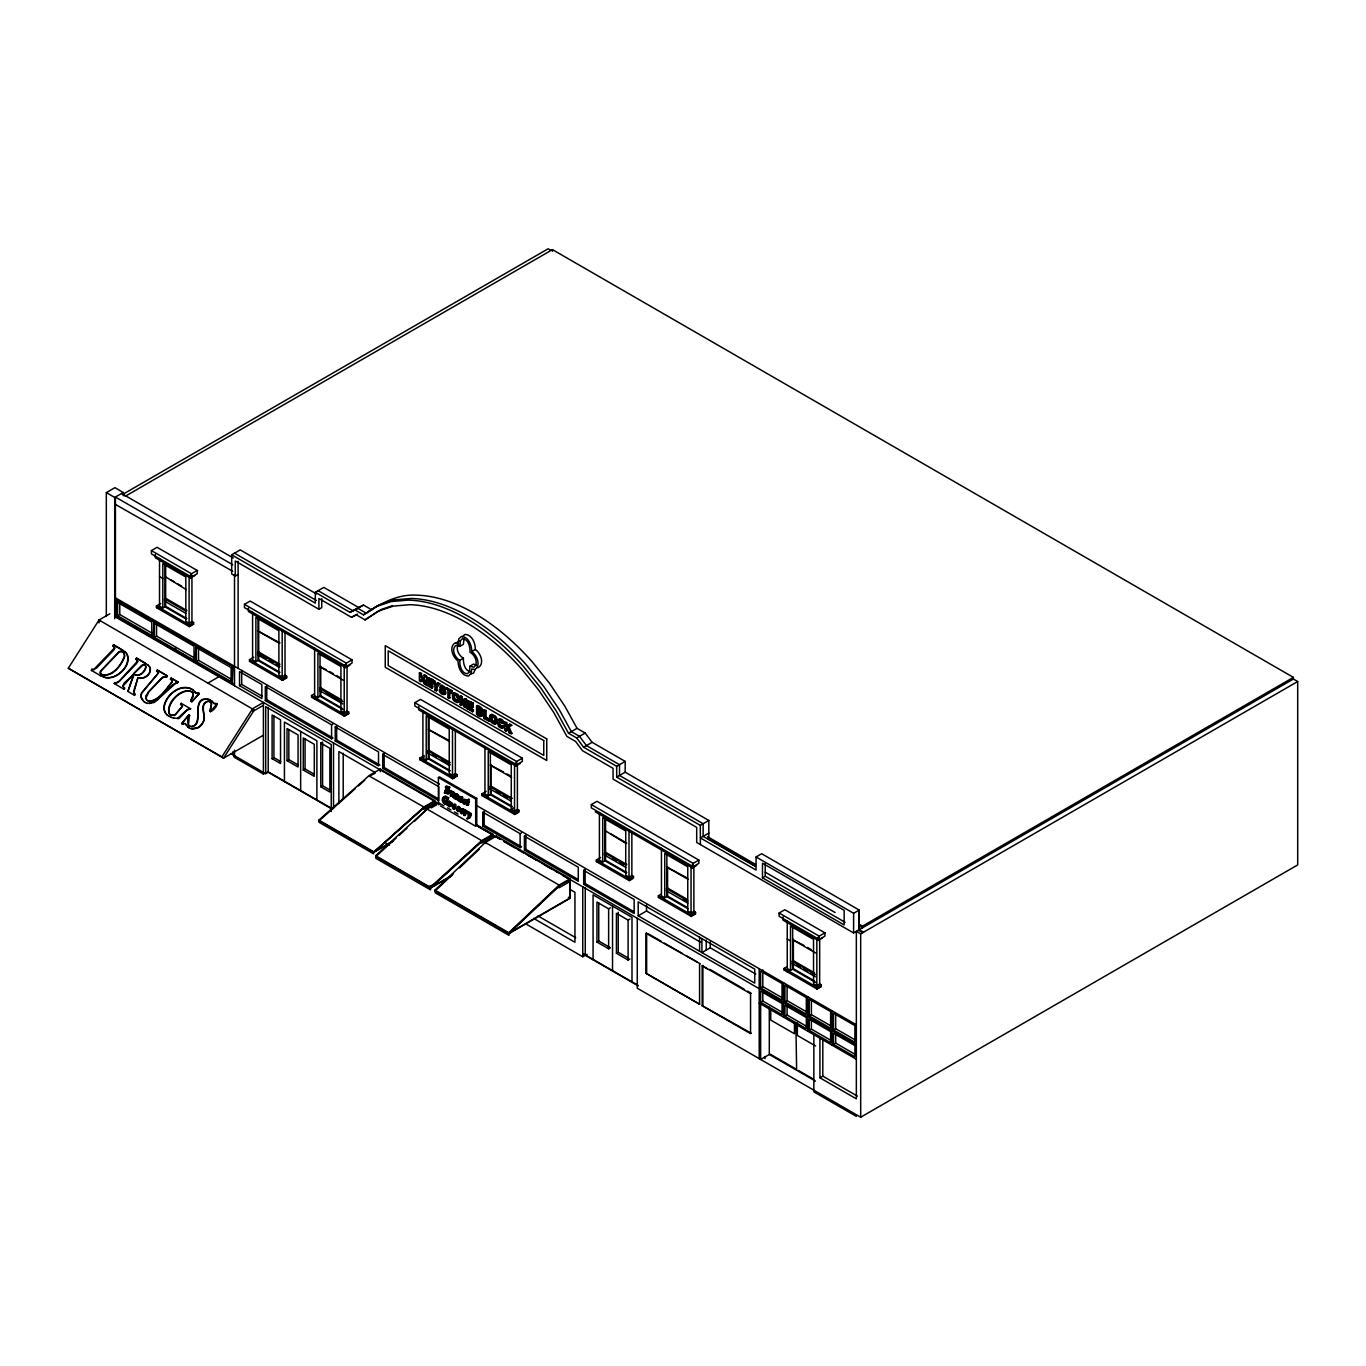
<?xml version="1.0" encoding="UTF-8"?>
<svg xmlns="http://www.w3.org/2000/svg" width="1366" height="1366" viewBox="0 0 1366 1366"><rect width="100%" height="100%" fill="white"/><g stroke="black" fill="none" stroke-linecap="round" stroke-linejoin="round"><path stroke-width="1.5" d="M238.111 574.42L235.276 576.059L235.276 560.999L318.91 609.287L318.91 598.513L351.421 617.278L356.406 614.888L365.046 619.891L378.126 611.217L393.169 606.128L409.885 604.694A184.069 106.275 60 0 1 522.085 669.494L538.802 690.206L553.862 712.676L566.924 736.428L575.581 741.431L582.479 750.685L613.061 768.341L613.061 779.115L696.694 827.403L696.694 842.463L853.596 932.944L853.63 913.291L859.214 910.063L859.214 929.734L863.517 932.21M859.197 929.717L859.214 910.063L761.665 853.733L756.064 856.96L756.064 870.074L700.399 837.939L708.817 833.072M133.851 692.682L137.949 677.621L133.578 691.281L135.217 694.252L134.534 695.328L127.875 691.418L133.27 675.589L132.365 675.06C131.256 678.953 118.893 683.615 124.613 688.14L123.93 689.198L114.232 683.546L118.364 682.368L136.361 663.722L137.795 661.537L135.866 659.18L136.566 658.088L148.04 665.037M127.875 691.418L133.561 675.811L132.656 675.282L122.718 686.381M101.306 674.241L99.889 672.857L100.555 671.03L118.859 651.872L120.857 650.967L123.367 652.555A5.891 4.798 -52.5 0 1 124.562 656.875C121.284 665.344 112.883 677.263 102.45 674.684M100.521 673.66L100.845 671.252L119.132 652.094L122.069 651.565M459.813 646.391L460.462 640.654L462.408 638.793C468.572 639.032 470.297 647.296 470.024 652.282C474.873 654.69 478.988 663.5 473.831 667.24L470.024 666.147L469.375 671.884L467.428 673.745C461.264 673.506 459.539 665.242 459.813 660.256C454.963 657.849 450.848 649.038 456.005 645.298L459.813 646.391L463.398 644.325L464.047 638.588M145.855 698.18L148.945 691.794L161.82 678.321L165.32 676.58M457.098 794.022L455.851 796.19L457.883 794.67L459.113 796.036L457.61 800.254L456.585 799.059L457.132 795.678L455.271 798.905L454.229 798.307L454.639 793.731L457.098 794.022L455.868 796.207L456.859 795.439M457.303 798.649L458.071 795.61L456.654 795.319M460.171 800.835L458.976 801.21L459.164 799.469C464.542 806.042 457.217 791.324 462.169 800.083A2.151 1.229 60 0 1 462.254 801.091L462.067 801.518A1.81 1.042 60 0 1 460.974 801.518L460.018 800.8M464.218 810.533C464.081 806.299 458.208 809.97 460.547 812.787A1.776 1.024 60 0 0 461.708 813.846C464.747 812.907 458.925 812.224 464.969 809.97L466.711 810.67L464.884 815.553L463.842 814.956L464.969 809.97M466.54 800.51C469.443 800.988 461.008 796.327 463.552 802.576A1.776 1.024 60 0 0 464.713 803.652L466.096 802.935L464.133 803.464L463.603 801.688L468.845 799.315L468.094 801.33L469.426 801.722L467.992 801.722C464.44 806.555 471.202 804.284 467.292 805.137M461.828 799.264C462.579 794.414 460.035 800.288 462.015 797.693C457.217 792.16 462.903 807.118 459.164 799.469M462.545 798.854L462.733 797.266M462.032 811.062L462.254 812.548L463.552 812.377M464.32 801.279L464.542 802.764L465.84 802.593M444.445 792.861L445.487 790.146L446.528 792.707L448.099 792.861L446.067 786.901A2.681 1.554 60 0 1 446.511 786.065L449.704 787.311L448.629 789.736L447.758 787.516L446.392 787.379L448.492 792.912A2.783 1.605 60 0 1 448.185 793.953L444.445 792.861L445.487 790.146M466.984 801.142C464.133 806.674 469.409 806.486 468.709 801.313L469.426 801.722M193.204 694.509L190.711 700.912L191.821 701.8L199.334 693.467L191.821 701.8M458.891 807.528L459.574 808.928L457.883 806.674L456.329 809.457L457.866 811.643L460.052 810.584L458.327 811.148L457.422 809.97L459.369 806.777L458.122 809.201L459.335 810.994M459.608 807.101L460.291 808.518L458.6 806.264L457.047 809.048L458.293 811.08L460.052 810.584M448.629 789.736L449.704 787.311M460.222 797.163L462.493 797.129M449.346 802.388L446.477 800.442C446.904 802.969 444.394 806.077 443.66 800.937C443.574 793.202 448.833 802.508 448.031 798.222L447.416 798.205C444.872 794.414 440.62 798.427 442.755 801.791A3.5 2.015 60 0 0 443.933 803.481L447.143 804.864L448.885 801.5L450.609 802.201C451.565 805.479 452.488 801.296 449.499 806.674L448.458 806.077L449.96 801.654L448.458 806.077M447.587 800.425L448.748 797.795M458.293 699.102C456.876 702.807 452.931 696.831 454.707 694.713M145.735 666.813C144.881 671.97 138.666 677.69 133.526 673.865L141.552 665.362L144.489 664.576M466.933 803.874L467.701 800.732M498.146 720.599C499.051 716.399 504.208 720.411 504.242 723.195L501.971 723.246C497.685 715.084 498.146 731.271 502.876 725.278L503.832 727.48L501.322 727.48M447.143 804.864L448.509 802.064M468.094 801.33L469.153 799.486M443.267 797.761L443.489 801.381A3.5 2.015 60 0 0 444.65 803.071L447.86 804.454M454.229 798.307L455.732 794.79M450.49 793.697C451.89 784.835 450.746 801.125 453.444 792.024L454.451 792.621L454.212 796.685L452.88 796.822L452.727 794.892L450.302 796.156L450.541 790.521M463.842 814.956L465.174 812.172M454.451 792.621L453.153 797.368L452.009 795.319M453.444 792.024L450.882 795.678L452.334 791.273M455.271 798.905L457.866 795.268L457.678 799.588L459.266 799.042L457.678 799.588M470.245 816.561L470.655 813.965L469.836 813.709L469.528 816.97L468.845 812.736L467.548 812.241L468.658 817.824L466.762 818.729L469.58 818.234L471.424 814.973L470.809 813.094L470.399 816.305L467.889 818.763L467.479 817.397L468.811 818.285L469.375 817.397L468.265 811.831L469.58 812.326L469.528 816.97M475.248 669.425L473.558 673.131L470.382 674.036M463.655 801.364C466.369 799.469 464.44 799.076 464.372 800.954M461.366 811.148C461.81 807.255 463.996 811.37 461.366 811.148C464.235 811.506 463.211 806.845 462.101 810.738M465.55 812.804C470.092 809.85 465.652 815.024 465.994 811.08L466.711 810.67M449.499 806.674L450.814 804.335M464.884 815.553L467.07 811.985M453.017 694.338L453.256 693.552A4.627 2.664 60 0 1 454.349 692.647L457.781 694.287A4.32 2.493 60 0 1 459.574 697.463L459.283 701.509A4.269 2.476 60 0 1 457.781 702.073L454.963 700.434A4.269 2.459 60 0 1 453.871 698.982M490.428 715.938L490.667 715.152A4.627 2.664 60 0 1 491.76 714.247L495.192 715.886A4.32 2.493 60 0 1 496.985 719.062L498.146 725.534A4.218 2.442 60 0 0 499.785 727.515L502.346 728.42L504.259 726.575M454.212 808.313C456.688 800.493 450.404 809.099 454.451 808.416C457.029 802.235 453.239 805.308 453.461 808.774M147.716 700.69C158.558 703.319 166.003 688.976 172.287 681.958L171.877 680.575L171.996 681.736C166.02 689.164 159.344 699.955 149.27 701.304M137.761 660.905L119.388 680.951L116.059 682.778M142.832 700.536L141.466 697.804A7.189 5.857 -52.5 0 1 141.893 693.023L158.49 672.875L141.603 692.801A7.189 5.857 -52.5 0 0 141.176 697.582L143.908 701.646M114.795 647.655L93.776 669.494L96.713 667.923L113.685 650.165L114.829 648.321L112.917 645.913L113.6 644.837L125.16 651.838M170.306 714.913L174.558 715.528L182.481 706.222L175.429 714.452L171.757 715.545M189.003 725.653C185.23 718.994 191.257 706.922 188.337 724.68M481.891 713.718L481.413 709.193L476.58 705.983L476.58 714.042C479.21 717.953 485.032 716.655 481.293 712.386M214.052 703.644L216.084 703.353C219.824 703.951 211.047 713.769 209.647 710.935L211.628 704.31M210.688 711.771L211.303 703.2M449.363 789.326L447.365 786.577L449.209 792.485A2.783 1.605 60 0 1 448.902 793.544C442.601 793.014 449.892 793.885 445.35 787.328A2.681 1.554 60 0 1 445.794 786.475L449.448 787.158M263.416 735.181L223.546 758.181L68.3 668.23L99.018 620.027L109.843 613.778M91.949 669.22L91.556 670.501L91.949 669.22L94.066 669.716M113.6 644.837L112.917 645.913M136.566 658.088L135.866 659.18M134.022 693.279L134.534 695.328M158.49 672.875L156.595 671.15L157.295 670.057L167.403 675.948L166.703 677.041L162.947 676.836L148.655 691.589L145.65 696.165L146.572 699.716M157.295 670.057L156.595 671.15M167.113 675.726L166.703 677.041M172.167 680.797L170.46 679.141L171.143 678.065L178.041 682.095L172.714 684.588L157.244 699.938L149.389 703.592M171.143 678.065L170.46 679.141M177.751 681.873L177.358 683.188M182.481 706.222L180.602 704.429L181.268 703.353L190.642 708.817L186.903 710.286L178.895 718.636L173.465 717.953M177.375 718.431L187.586 709.364L190.642 708.817M99.018 622.879L99.018 620.027L254.281 709.979L223.546 758.181L221.873 756.901L252.608 708.698L263.416 702.448L263.416 774.061L266.302 772.388M462.357 636.829L464.901 634.439C472.055 634.387 475.419 643.352 475.351 649.465C480.525 652.948 484.776 663.415 478.459 667.479L476.956 667.479M438.213 682.846L435.72 685.578L434.064 681.429L432.373 680.456L434.9 680.934L436.574 685.083L438.213 682.846L439.852 683.803L436.403 687.457L436.403 690.837L437.257 686.978M466.096 802.935L463.979 804.062A1.776 1.024 60 0 1 462.835 803.003C460.086 796.651 469.631 801.279 463.603 801.688M463.808 812.719L462.425 813.436A1.776 1.024 60 0 1 461.264 812.377C458.856 806.264 466.933 811.592 461.315 811.472M459.078 798.769L457.9 799.691M459.198 801.33L460.257 801.944A1.81 1.042 60 0 0 461.332 801.944L461.52 801.5A2.151 1.229 60 0 0 461.435 800.493L460.444 798.103M456.261 642.788L460.052 640.927M458.669 643.693C455.202 648.44 458.635 655.612 463.398 658.19C463.125 663.159 464.85 671.44 471.014 671.679M188.884 714.862L181.746 723.587L188.884 714.862L190.028 715.699M436.403 687.457L439.852 683.803M443.574 797.146L445.196 796.139L448.492 797.659M459.266 799.042L458.122 799.81M452.709 794.875L451.036 795.746M468.76 804.301L467.514 805.223M210.398 711.549L217.023 703.9M500.058 720.445L499.836 724.202L501.834 726.285M468.845 799.315L466.54 800.886M133.526 673.865L143.857 664.337M434.969 890.12L485.34 842.481L496.353 836.129L570.168 878.748L559.155 885.1L508.784 932.722L508.972 935.351L435.156 892.732L434.969 890.12L508.784 932.722M453.478 873.642L435.156 890.956L508.972 933.576L570.168 898.247L570.168 879.704L563.014 875.572M459.591 867.871L479.432 849.106M559.018 885.749L508.647 933.388L569.827 898.06L569.827 881.565L559.018 887.815L559.018 885.749L570.168 879.704M508.972 933.576L559.343 885.936M375.65 855.714L430.324 887.285L430.512 889.864L375.838 858.309L375.65 855.714L427.029 809.065L438.247 802.576L439.476 803.293M396.072 838.109L375.838 856.482L430.512 888.054L450.712 876.391M399.196 835.275L406.983 828.206M414.769 821.137L427.029 809.065L481.703 840.636L492.921 834.148L476.358 824.586M430.324 887.285L481.703 840.636M492.921 836.914L492.921 835.019L481.652 841.251L430.273 887.9L452.3 875.196M430.512 888.054L481.891 841.388M434.917 803.191L434.917 801.466L423.853 807.562L373.481 852.23L373.635 853.835L319.063 822.315L318.876 820.112L369.247 775.444L380.243 769.092L434.917 800.664L423.921 807.016L373.738 852.367L393.528 840.944M355.262 788.711L319.063 820.812L373.738 852.367L424.109 807.716M358.404 785.911L364.705 780.327M451.48 802.542L452.607 803.789L451.497 803.14M183.966 723.263L182.72 724.151L185.213 723.57L186.493 725.261M235.276 576.059L231.674 573.976L231.674 554.818L315.307 603.106L315.307 592.332L350.003 612.361L354.989 609.97L363.476 614.871L375.65 606.794L391.12 601.552L408.297 600.101A189.242 109.263 60 0 1 523.673 666.71L540.851 688.003L556.338 711.123L568.512 733.252L576.674 737.964L583.589 747.219L616.681 766.326L625.184 761.408L625.184 772.183L708.817 820.471L708.817 839.629M363.476 614.871C379.56 604.267 396.635 593.869 416.818 595.183A189.242 109.263 60 0 1 532.194 661.793L549.371 683.085L564.858 706.205L577.033 728.334L585.194 733.047L592.11 742.301L625.184 761.408M420.813 681.839L421.65 678.919L421.65 681.344L419.379 681.019L419.379 672.96L420.813 673.78L420.813 677.365L424.553 674.958L426.482 676.068L422.948 678.168L425.765 684.707L426.619 684.212L423.801 677.673L421.974 678.731L423.921 683.632L425.765 684.707M506.086 731.083L504.652 730.247L504.652 722.187L506.086 723.024L506.086 726.592L509.825 724.202L511.755 725.312L506.086 728.641L506.086 731.083L506.94 728.146L506.086 728.641M506.086 726.592L509.825 724.202M420.813 679.414L422.811 678.236L424.126 681.514M106.326 616.083L106.326 492.614L114.898 487.662L123.282 492.511L123.282 495.773M106.326 492.614L114.71 497.446L123.282 492.511M122.633 494.441L548.125 248.783L551.01 250.439M125.126 496.336L552.462 249.619L1293.38 677.382L1293.38 679.039L853.596 932.944M114.71 504.003L232.681 571.278M151.404 550.6L191.479 573.754L197.182 570.459L197.182 573.737L191.479 577.033L151.404 553.879L151.404 550.6L157.09 547.305L197.694 570.749M114.71 597.437L439.476 784.118M116.161 599.947L233.074 666.608L232.271 683.632L116.161 616.595L116.161 599.947L232.988 666.557M165.645 576.879L186.169 589.566M117.596 615.759L151.797 635.497L151.797 622.179L117.596 602.44L117.596 615.759L119.764 614.512L152.155 633.209M155.297 554.476L155.297 557.755L190.455 578.057L194.723 575.598M231.674 554.818L240.194 549.9L316.553 593.988M185.844 613.368L164.603 601.091L164.603 598.854L165.645 598.257L186.886 610.534M164.603 601.091L165.645 600.494M186.886 618.61L165.645 606.35L162.81 607.99L162.81 563.731L185.827 577.015L185.827 621.274L189.106 623.169L191.94 621.53L193.596 622.469L193.596 624.142L189.311 626.618L156.424 607.631L156.424 605.975L160.71 603.499M156.424 607.631L157.875 606.794M153.948 620.932L153.231 638.007L178.468 651.736M154.392 637.341L194.04 660.222L194.04 646.238L154.392 623.34L154.392 637.341L156.544 636.078L194.399 657.934M193.596 622.469L189.311 624.945L189.311 626.618M244.463 604.335L250.166 601.057L352.018 659.846L352.018 663.125L346.315 666.42L244.463 607.614L244.463 604.335L346.315 663.142L352.018 659.846M174.25 648.799L176.419 647.552M195.919 645.162L195.201 662.22L233.074 683.256M315.307 592.332L323.827 587.414L358.524 607.443L363.51 605.053L371.979 609.953M196.345 661.554L231.11 681.634L231.11 667.65L196.345 647.569L196.345 661.554L198.514 660.307L231.452 679.329M318.91 609.287L321.744 607.648L321.744 598.667M278.92 667.103L257.679 654.826L257.679 652.589L258.72 651.992L279.962 664.269M208.059 682.983L218.884 676.733M257.679 654.826L258.72 654.229M279.962 672.345L258.72 660.085L255.886 661.725L255.886 617.466L278.886 630.75L278.886 675.009L282.181 676.904L285.016 675.265L286.672 676.221L286.672 677.878L282.386 680.353L249.5 661.366L249.5 659.71L253.786 657.234M249.5 661.366L250.951 660.529M350.003 612.361L358.524 607.443M354.989 609.97L363.51 605.053M351.421 617.278L357.585 614.051M239.528 685.664L261.845 698.538L261.845 684.554L239.528 671.662L239.528 685.664L241.697 684.4L262.306 696.301M365.046 619.891L380.96 609.577L392.247 605.753M249.5 659.71L282.386 678.68L286.672 676.221M282.181 680.183L285.016 678.543L285.016 631.86M326.064 669.494L320.037 666.847L343.037 680.131M265.311 700.553L266.763 699.716L333.014 737.964L331.579 738.801L265.311 700.553L265.311 686.552L331.579 724.817L333.014 723.98M263.416 705.317L252.608 711.549L252.608 708.698M248.373 608.212L248.373 611.49L345.581 667.615L349.85 665.157M342.729 703.934L319.712 690.65L319.712 688.413L320.754 687.815L341.995 700.075M319.712 690.65L320.754 690.052L320.754 695.892L341.995 708.151M320.754 695.892L317.919 697.531L317.919 653.272L340.919 666.557L340.919 710.815L344.215 712.711L347.049 711.071L348.706 712.028L348.706 713.684L344.42 716.16L311.533 697.189L311.533 695.516L314.385 693.877M348.706 712.028L344.42 714.503L344.42 716.16M347.049 714.35L344.215 715.989L344.215 714.384M419.379 672.96L421.65 673.284L420.813 677.365M272.107 758.676L280.542 763.543L280.542 719.831L272.107 714.964L272.107 758.676L273.917 757.635L280.662 761.528M424.553 674.958L423.699 675.453L426.482 676.068M335.233 726.917L378.519 751.915L378.519 765.899L335.233 740.918L335.233 726.917L336.668 726.08L336.668 740.082L379.953 765.062M426.499 677.075L432.612 679.619L431.758 681.463L427.934 679.261L427.934 681.053L432.356 682.607L431.502 684.468L427.934 682.402L427.934 684.605L432.749 686.398L431.895 688.242L426.499 685.134L426.499 677.075L432.612 679.619M471.765 651.531C471.833 645.418 468.47 636.454 461.315 636.505L458.771 638.895L458.071 643.625L454.963 642.993C448.646 647.057 452.88 657.524 458.071 661.007C458.003 667.12 461.366 676.085 468.521 676.033L471.065 673.643L471.765 668.913L474.873 669.545C481.191 665.481 476.956 655.014 471.765 651.531L475.351 649.465M459.813 660.256L463.398 658.19M287.031 760.64L298.061 767.009L298.061 734.942L287.031 728.573L287.031 760.64L288.841 759.598L298.027 764.909M427.934 679.261L431.332 680.251M230.854 753.588L265.687 773.702L268.214 772.251L332.075 809.116M427.934 681.053L432.356 682.607M320.788 743.07L329.872 748.312L329.872 792.024L320.788 786.782L320.788 743.07L322.581 742.028L322.581 785.74L329.855 789.941M427.934 682.402L432.356 683.973M427.934 684.605L432.749 686.398M335.233 740.918L336.668 740.082M470.024 666.147L473.609 664.081L476.392 665.174M432.373 680.456L434.969 686.637L434.969 690.018L437.257 690.359M414.803 702.687L420.506 699.392L522.341 758.181L522.341 761.46L516.638 764.755L414.803 705.966L414.803 702.687L516.638 761.477L522.341 758.181M444.052 690.82C448.219 696.831 438.742 694.799 439.357 689.932L441.594 690.086C451.685 700.263 433.346 679.022 444.923 690.001L446.665 689.096L448.765 690.308L441.884 686.688L445.692 691.589L445.879 693.655L444.667 694.491M303.269 769.997L314.3 776.366L314.3 744.316L303.269 737.947L303.269 769.997L305.062 768.956L314.265 774.266M439.357 689.932L441.594 690.086M440.501 686.739L441.662 684.981L445.06 687.337A2.766 1.588 60 0 1 445.709 688.959L446.665 687.73L452.3 690.974L451.446 692.835L449.346 691.623L449.346 698.316L450.199 691.128M445.811 688.225L452.3 690.974M447.911 690.803L447.911 697.497L450.199 697.821M462.271 701.287L461.418 705.283L460.086 704.514L460.94 695.977L464.508 702.073M460.086 696.455L462.34 696.78M461.486 697.275L464.389 704.327L464.389 698.948L466.557 699.221L466.557 707.281L464.269 706.939L461.418 700.041L461.418 705.283M464.389 698.948L466.557 699.221M460.086 704.514L462.271 704.805M467.223 700.587L473.336 703.131L472.482 704.976L468.658 702.773L468.658 704.566L473.063 706.12L472.209 707.964L468.658 705.915L468.658 708.117L473.473 709.91L472.619 711.754L467.223 708.647L467.223 700.587L473.336 703.131M320.788 786.782L322.581 785.74M464.269 706.939L465.123 706.444L462.271 699.546M468.658 704.566L473.063 706.12M382.702 754.339L438.776 786.696L438.776 800.698L382.702 768.324L382.702 754.339L384.153 753.503L384.153 767.487L438.418 798.82M468.658 705.915L473.063 707.486M467.223 708.647L473.473 711.259M468.658 708.117L473.473 709.91M476.58 705.983L477.434 705.488C479.91 705.761 485.92 710.901 481.191 712.42M478.015 710.013L480.73 710.986L478.015 708.151L478.015 710.013L481.583 710.508L478.868 707.656L478.868 709.535M478.015 711.362L480.695 713.172L480.61 714.845L478.015 713.513L478.015 711.362L480.029 711.532M382.702 768.324L384.153 767.487M476.58 714.042L477.434 713.547C479.978 717.526 486.057 716.074 482.027 711.925M478.015 713.513L481.464 714.367M483.769 710.2L486.057 710.542L486.057 717.167L490.018 720.241A4.269 2.459 60 0 0 491.521 722.529L494.338 724.168A4.269 2.476 60 0 0 495.841 723.587L496.131 719.558A4.32 2.493 60 0 0 494.338 716.365L490.923 714.742A4.627 2.664 60 0 0 489.813 715.63L488.772 721.077L483.769 718.192L483.769 710.2L486.057 710.542M375.172 773.207L369.435 776.144L423.921 807.016M483.769 718.192L489.609 720.582M485.203 711.037L485.203 717.662L486.057 717.167M449.26 765.438L428.019 753.178L428.019 750.941L429.044 750.344L450.285 762.604M450.285 770.68L429.044 758.42L426.209 760.059L426.209 715.801L449.226 729.085L449.226 773.344L452.505 775.239L455.356 773.6L456.995 774.556L456.995 776.212L452.709 778.688L419.84 759.701L419.84 758.045L424.109 755.569L424.109 757.242M428.019 753.178L429.044 752.581M419.84 759.701L421.274 758.881M485.203 717.662L489.609 719.233M501.971 723.246L504.242 723.195M504.652 722.187L506.94 722.529L506.94 726.114M511.755 725.312L508.989 724.697M509.194 732.876L511.909 733.457L509.194 732.876L507.247 727.976L509.091 726.9L511.909 733.457M438.401 804.728L438.401 777.51L439.476 776.878L476.768 798.393L476.768 825.627M456.995 774.556L452.709 777.015L452.709 778.688M452.505 778.518L455.356 776.878M444.753 790.555L445.726 790.299M503.473 771.927L490.36 765.182L511.601 777.459M444.701 793.014L445.572 792.365M434.678 803.054L423.853 809.304L423.853 807.562M431.229 807.904L436.744 804.711M452.88 796.822L454.315 796.036M447.331 800.237C444.411 787.072 443.916 812.565 446.477 800.732M452.983 796.941L454.485 796.293M449.602 801.091L448.236 802.286L445.76 800.852M447.792 802.491L448.97 802.149M568.512 733.252L577.033 728.334M418.713 706.546L418.713 709.825L515.921 765.95L520.173 763.492M373.481 852.23L393.288 840.807M511.294 801.244L490.035 788.985L490.035 786.748L491.077 786.15L512.318 798.41M576.674 737.964L585.194 733.047M512.318 806.503L491.077 794.227L488.243 795.866L488.243 751.607L511.26 764.892L511.26 809.15L514.538 811.062L517.39 809.423L519.029 810.362L519.029 812.036L514.743 814.495L481.874 795.524L481.874 793.851L486.142 791.375M490.035 788.985L491.077 788.387L491.077 794.227M438.401 777.51L475.675 799.025L476.768 798.393M481.874 795.524L483.308 794.688M583.589 747.219L592.11 742.301M511.26 809.15L513.377 807.938M482.744 826.071L484.179 825.235L521.573 846.818L520.122 847.654L482.744 826.071L482.744 812.087L520.122 833.67L521.573 832.833M481.874 793.851L514.743 812.838L519.029 810.362M517.39 812.702L514.538 814.341L514.538 812.719M492.682 836.777L481.652 843.146L481.652 841.251M616.681 766.326L616.681 777.1L625.184 772.183M434.627 884.143L428.992 886.517M524.424 836.146L578.279 867.239L578.279 881.224L524.424 850.13L524.424 836.146L525.859 835.309L525.859 849.31L577.92 879.362M591.307 804.574L597.01 801.296L698.846 860.085L698.846 863.363L693.143 866.659L591.307 807.852L591.307 804.574L693.143 863.38L698.846 860.085M524.424 850.13L525.859 849.31M605.548 830.87L626.072 843.539M625.765 867.342L604.523 855.082L604.523 852.845L605.548 852.247L626.789 864.507M626.789 872.584L605.548 860.324L602.713 861.963L602.713 817.705L625.73 830.989L625.73 875.247L629.009 877.143L631.86 875.504L633.5 876.46L633.5 878.116L629.214 880.592L596.344 861.605L596.344 859.948L600.613 857.472M604.523 855.082L605.548 854.484M596.344 861.605L597.779 860.785M583.675 870.364L634.165 899.511L634.165 913.495L583.675 884.348L583.675 870.364L585.126 869.527L585.126 883.512L633.807 911.634M583.675 884.348L585.126 883.512M616.681 777.1L700.314 825.388L708.817 820.471M633.5 876.46L629.214 878.919L629.214 880.592M700.399 844.495L700.314 825.388M687.064 877.911L666.864 867.086L688.105 879.362M596.959 942.062L598.752 941.02L610.431 947.765L608.638 948.807L596.959 942.062L596.959 902.089L608.638 908.834L610.431 907.792M595.217 811.728L692.425 867.854L696.677 865.395M687.798 903.148L666.54 890.888L666.54 888.651L667.581 888.054L687.064 899.289M687.064 907.383L667.581 896.13L664.747 897.769L664.747 853.511L687.764 866.795L687.764 911.054L691.042 912.966L693.877 911.327L695.533 912.266L695.533 913.939L691.247 916.398L658.378 897.428L658.378 895.755L661.229 894.115M666.54 890.888L667.581 890.29M658.378 897.428L659.812 896.591M629.914 959L628.104 960.042L616.425 953.297L616.425 913.325L628.104 920.069L629.914 919.028M638.195 915.818L754.749 983.11L754.749 969.126L638.195 901.833L638.195 915.818L646.528 911.002L700.69 942.284M525.927 923.962L582.753 956.763L587.073 954.253M616.425 953.297L618.235 952.256L628.24 958.044M658.378 895.755L691.247 914.742L695.533 912.266M762.484 877.809L844.154 924.953L844.154 910.337L762.484 863.192L762.484 877.809L765.233 876.221L845.076 922.306M645.913 973.241L699.58 1004.215L645.913 973.241L645.913 933.268L700.297 963.833M755.791 974.095L710.252 947.799L701.902 952.614L701.902 938.613M779.115 913.017L819.207 936.171L824.91 932.876L824.91 936.154L819.207 939.449L779.115 916.296L779.115 913.017L784.818 909.722L825.423 933.166M702.175 965.745L750.549 993.68L750.549 1033.652L702.175 1005.717L702.175 965.745L707.366 968.75M803.993 945.426L792.656 939.706L815.656 953.007M702.175 1005.717L751.266 1033.242M783.025 916.893L783.025 920.172L818.183 940.457L822.452 937.998M815.348 976.792L792.331 963.508L792.331 961.271L793.373 960.674L814.614 972.933M814.614 981.027L793.373 968.75L790.521 970.389L790.521 926.131L813.538 939.415L813.538 983.674L816.834 985.586L819.668 983.947L821.308 984.886L821.308 986.559L817.039 989.018L784.152 970.048L784.152 968.374L787.004 966.735M792.331 963.508L792.656 969.177L815.656 982.461M784.152 970.048L785.604 969.211M858.787 924.014L862.475 926.148L1293.38 677.382M760.64 987.857L782.052 1000.202L782.052 983.554L760.64 971.192L760.64 987.857L762.809 986.611L784.221 998.956M819.924 1038.194L819.924 1077.808L856.345 1098.845L856.345 931.356L860.682 933.849L1297.7 681.532L1297.7 864.917L860.682 1117.217L637.273 988.233L637.273 918.293M760.64 1002.303L782.052 1014.665L782.052 1003.549L760.64 991.187L760.64 1002.303L762.809 1001.056L784.221 1013.418M784.938 1001.876L806.333 1014.238L806.333 997.573L784.938 985.227L784.938 1001.876L787.089 1000.629L806.708 1011.95M821.308 984.886L817.039 987.362L817.039 989.018M816.834 988.864L819.668 987.225M784.938 1016.321L806.333 1028.683L806.333 1017.568L784.938 1005.205L784.938 1016.321L787.089 1015.075L806.708 1026.395M809.218 1015.894L830.63 1028.257L830.63 1011.591L809.218 999.246L809.218 1015.894L811.387 1014.648L831.006 1025.968M809.218 1030.34L830.63 1042.702L830.63 1031.586L809.218 1019.224L809.218 1030.34L811.387 1029.093L831.006 1040.431M833.499 1029.913L854.911 1042.275L854.911 1025.627L833.499 1013.265L833.499 1029.913L835.668 1028.666L855.287 1040.004M833.499 1044.375L854.911 1056.721L854.911 1045.605L833.499 1033.242L833.499 1044.375L835.668 1043.112L855.287 1054.45M819.924 1077.808L822.81 1076.152L857.421 1096.13M194.518 691.503L195.987 693.211L199.334 693.467M195.987 693.211L198.104 692.699M495.192 721.846L492.375 720.224L492.119 716.313A2.493 1.434 60 0 1 493.365 715.989L494.594 716.826M213.591 703.285L217.314 704.122M176.06 682.966L154.256 702.534L147.152 703.302M208.213 701.321C197.763 704.583 208.178 717.116 202.339 723.724A10.194 8.298 -52.5 0 1 198.292 727.685L192.93 729.222L189.14 727.89M191.599 726.746C205.224 723.86 188.798 693.347 210.449 700.024M207.342 699.033C189.02 698.999 206.659 728.351 189.652 726.166M103.953 675.043C113.771 674.906 121.079 665.054 124.272 656.653A5.891 4.798 -52.5 0 0 123.077 652.35M137.949 677.621C143.806 679.739 151.114 674.394 150.089 668.111M138.239 677.843C144.54 680.456 153.538 672.789 149.338 666.506M190.881 728.659L198.002 727.463A10.194 8.298 -52.5 0 0 202.048 723.502C207.888 716.894 197.472 704.361 207.922 701.1L210.057 701.783M500.622 720.292L502.825 722.751M171.109 717.27L173.755 718.175M450.609 802.201L448.885 801.5M465.994 811.08L464.252 810.38M456.381 794.431L454.639 793.731M451.617 791.682L449.807 790.948M191.786 689.096C179.851 683.581 165.764 695.414 164.159 707.315A12.823 10.45 -52.5 0 0 165.986 713.615M208.861 701.185L210.979 702.5M144.984 702.363L147.443 703.507M133.817 674.087C138.956 677.912 145.172 672.192 146.008 667.035L145.377 665.43M100.367 675.538L103.953 677.229A18.424 15.009 -52.5 0 0 114.522 676.58C122.803 673.165 131.887 662.288 126.423 653.307M208.622 699.119L212.054 701.253M760.828 1059.367L759.206 1058.633L759.206 968.699M101.016 674.019L102.74 674.906M168.889 716.228L171.399 717.491M1293.38 679.039L1297.7 681.532M318.141 590.693L352.838 610.722L357.824 608.331L366.31 613.232L378.484 605.155L393.971 599.913L411.149 598.462A189.242 109.263 60 0 1 526.508 665.071L543.702 686.364L559.172 709.483L571.347 731.613L579.508 736.325L586.424 745.58L619.515 764.687L619.515 775.461L703.149 823.749L703.149 836.351L755.227 866.42M234.508 553.179L316.331 600.425M756.064 856.96L853.63 913.291M121.557 493.485L233.313 558.011M707.486 836.658L755.466 864.354M707.486 838.331L755.466 866.027M858.787 925.687L862.475 927.821L862.475 926.148M232.681 564.721L115.427 497.036L115.427 617.005L380.243 769.895M765.233 872.191L835.087 912.522M437.359 683.341L439.015 684.298M473.336 704.497L469.511 702.278L469.511 704.071M858.377 930.178L862.714 932.688M427.353 684.639L432.749 687.747M505.505 729.768L506.94 730.588M434.969 690.018L436.403 690.837M447.911 697.497L449.346 698.316M170.955 579.952L174.489 582.001M178.041 584.033L181.576 586.082M279.962 642.891L258.003 631.041L279.245 643.301M329.599 671.543L333.15 673.592M336.685 675.641L340.219 677.673M448.526 740.201L428.326 729.376L449.568 741.636M507.008 773.976L510.56 776.008M610.858 833.926L626.789 843.129M807.528 947.475L811.062 949.524M159.515 576.623L162.81 578.518M787.243 939.04L790.521 940.935M164.603 598.854L185.844 611.131M257.679 652.589L278.92 664.866M319.712 688.413L342.729 701.697M428.019 750.941L449.26 763.201M490.035 786.748L511.294 799.008M604.523 852.845L625.765 865.105M666.54 888.651L687.798 900.911M792.331 961.271L815.348 974.556M260.496 655.253L265.807 658.327M269.341 660.376L272.876 662.408M276.427 664.457L279.962 666.506M326.064 693.108L340.219 701.287M432.595 754.613L436.13 756.662M441.44 759.735L450.285 764.84M496.387 791.46L499.939 793.492M503.473 795.541L507.008 797.59M612.634 858.565L616.168 860.614M619.72 862.646L623.255 864.695M683.512 899.494L687.064 901.526M796.907 964.959L800.442 967.008M803.993 969.04L807.528 971.089M811.062 973.138L814.614 975.17M186.169 619.02L164.927 606.76L164.927 600.92M279.245 672.755L258.003 660.495L258.003 654.655M343.037 709.603L320.037 696.301L320.037 690.462M449.568 771.09L428.326 758.83L428.326 752.99M511.601 806.913L490.36 794.653L490.36 788.797M626.072 872.994L604.831 860.734L604.831 854.894M688.105 908.817L666.864 896.557L666.864 890.7M191.94 623.186L193.596 624.142M285.016 676.921L286.672 677.878M348.706 713.684L347.049 712.745L347.049 665.601M456.995 776.212L455.356 775.273L455.356 730.195M695.533 913.939L693.877 912.983L693.877 914.605M821.308 986.559L819.668 985.603L819.668 938.476M162.81 607.99L159.515 606.077L159.515 558.54M255.886 661.725L252.59 659.812L252.59 612.275M317.919 697.531L314.624 695.635L314.624 648.099M426.209 760.059L422.914 758.164L422.914 710.627M488.243 795.866L484.947 793.97L484.947 746.434M602.713 861.963L599.418 860.068L599.418 812.531M664.747 897.769L661.451 895.874L661.451 848.337M790.521 970.389L787.243 968.494L787.243 920.957M156.424 605.975L190.745 625.782M311.533 695.516L345.854 715.323M419.84 758.045L454.161 777.852M596.344 859.948L630.665 879.755M784.152 968.374L818.473 988.199M476.768 805.633L856.345 1024.79M452.709 792.451L453.734 793.031M454.946 797.898L456.005 798.495M445.162 792.451L445.009 790.726M449.175 805.667L450.234 806.264M464.56 814.546L465.601 815.143M120.413 618.217L123.947 620.249M127.465 622.298L130.999 624.33M134.534 626.362L152.189 636.556M181.951 653.751L185.452 655.765M188.935 657.78L192.418 659.795M440.364 803.806L443.899 805.838M447.433 807.887L450.968 809.918M454.485 811.967L458.02 813.999M380.585 770.1L384.119 772.131M385.69 773.036L439.476 804.096M476.034 825.201L500.417 839.27M504.054 841.388L524.1 852.947M527.771 855.065L540.595 862.475M544.266 864.593L557.089 872.003M560.76 874.12L856.345 1044.768M478.202 826.532L492.921 835.019M496.814 837.341L500.383 839.407M503.969 841.473L514.692 847.671M518.277 849.737L523.639 852.845M525.432 853.87L536.172 860.068M541.534 863.175L552.274 869.374M555.842 871.44L559.428 873.506M440.381 805.872L474.958 825.832M374.335 772.063L338.888 751.59L338.888 803.498M648.423 933.883L660.956 941.123M664.525 943.189L682.402 953.502M685.988 955.568L696.711 961.766M709.876 969.365L744.077 989.104M747.68 991.187L751.266 993.27M569.571 889.198L574.949 892.305L574.949 942.267L533.611 918.396M559.155 885.1L485.34 842.481L485.989 843.59M759.206 1003.139L856.345 1059.231M568.376 897.223L569.827 898.06M815.587 1045.98L797.351 1035.445L797.351 1023.032M113.89 645.059L123.094 650.37M136.839 658.31L145.564 663.347M157.568 670.279L167.403 675.948M171.433 678.287L178.041 682.095M537.948 915.903L575.684 937.691M798.393 1070.432L812.582 1078.628M815.417 1081.087L769.297 1054.467L769.297 1007.203M267.736 771.568L330.47 807.767M583.402 953.81L637.956 985.296M638.229 985.876L585.263 955.295L585.263 887.473M91.266 670.296L100.657 675.76M181.746 723.587L182.993 724.373M385.741 843.027L389.412 845.127M232.698 753.554L234.508 757.379L263.416 774.061M68.3 668.23L221.873 756.901M318.876 820.112L373.55 851.684M443.13 693.894L440.211 689.437M143.635 701.424L145.274 702.585M193.443 690.274C181.798 681.634 165.371 694.56 163.869 707.093A12.823 10.45 -52.5 0 0 165.696 713.394L167.386 715.169M167.096 714.947L169.179 716.433M187.535 726.661L189.43 728.095M99.018 620.027L100.691 621.308M190.711 700.912L193.221 696.506L192.982 692.989M181.268 703.353L180.602 704.429M124.613 688.14L123.93 689.198M114.898 682.471L114.232 683.546M188.713 725.431L189.942 726.388M192.555 691.964C181.934 687.081 166.293 703.097 169.213 713.957M146.282 699.494L148.006 700.912M170.596 715.135C162.008 705.368 184.034 683.581 193.272 693.211M492.375 722.033L495.192 723.673A4.269 2.476 60 0 0 496.695 723.109C496.353 717.321 503.03 719.25 503.388 723.69M144.215 664.354L145.667 665.652M456.329 695.704L455.1 694.884A2.493 1.434 60 0 0 453.853 695.192C451.275 699.426 459.403 703.729 457.183 697.104M502.022 725.773L503.405 727.071M442.738 689.984L441.389 688.635A2.749 1.588 60 0 1 440.825 687.747M193.152 690.052L196.277 693.433M147.767 664.815L149.628 666.728M124.869 651.616L126.697 653.529M211.764 701.031L212.874 702.209M187.825 726.883L185.656 724.185M212.584 701.987L213.455 703.012M210.688 702.278L211.593 703.422M232.698 751.881L234.508 755.705M511.055 733.952L508.237 727.395L510.047 732.381M433.227 679.978L435.173 684.588M490.582 718.875L490.872 719.745A4.269 2.459 60 0 0 491.282 720.582M495.448 718.209L495.704 719.404M440.74 690.581C442.721 695.84 445.504 691.162 440.535 689.13A2.749 1.588 60 0 1 439.767 687.73L440.808 685.476L444.206 687.815A2.766 1.588 60 0 1 444.855 689.437L444.923 690.001M127.431 655.253C129.599 664.252 122.103 672.994 114.232 676.358A18.424 15.009 -52.5 0 1 103.679 677.007M458.327 698.47L458.037 696.609A2.442 1.417 60 0 0 457.166 695.226L455.954 694.389A2.493 1.434 60 0 0 455.578 694.304M860.682 933.849L860.682 1117.217M856.345 1114.724L856.345 1116.381L813.846 1091.844L813.846 1034.694M835.668 1014.101L835.668 1028.666M835.668 1033.857L835.668 1043.112M832.065 1010.772L832.065 1045.195M822.81 1038.604L822.81 1076.152M819.207 936.171L819.207 939.449M818.183 937.178L818.183 940.457M816.834 940.115L816.834 985.586M811.387 1000.083L811.387 1014.648M811.387 1019.839L811.387 1029.093M807.784 996.753L807.784 1031.176M795.9 1024.602L796.617 1069.407L770.014 1054.057L760.64 1059.47L760.64 1003.976M794.466 1023.441L794.466 1033.772L770.748 1020.078L770.748 1009.747M793.373 939.296L793.373 960.674M793.373 962.91L793.373 968.75M792.656 924.919L792.656 961.083M787.243 970.167L787.243 971.772M787.089 986.047L787.089 1000.629M787.089 1003.959L787.089 1015.075M783.486 982.717L783.486 1017.158M765.233 863.722L765.233 876.221M764.977 1056.977L764.977 1058.633M762.809 969.945L762.809 986.611M762.809 991.784L762.809 1001.056M710.252 941.806L710.252 947.799M706.239 940.115L706.239 950.104M702.892 965.335L702.892 1005.308M699.58 937.264L699.58 951.265M699.58 964.259L699.58 1004.215M693.877 865.856L693.877 911.327M693.143 863.38L693.143 866.659M692.425 864.576L692.425 867.854M691.247 914.742L691.247 916.398M691.042 867.495L691.042 912.966M667.581 866.676L667.581 888.054M667.581 892.237L667.581 896.13M666.864 852.299L666.864 888.463M661.451 897.547L661.451 899.152M646.528 905.009L646.528 911.002M646.647 932.858L646.647 972.831M631.997 982.274L631.997 917.32L593.066 894.85L593.066 959.803M631.86 832.099L631.86 875.504M631.86 877.177L631.86 878.782L629.009 880.421L629.009 878.816M629.009 829.606L629.009 877.143M628.104 920.069L628.104 960.042M618.235 912.283L618.235 952.256M612.531 906.085L612.531 971.038M608.638 908.834L608.638 948.807M605.548 818.183L605.548 860.324M604.831 818.593L604.831 852.657M598.752 903.148L598.752 941.02M582.753 886.807L582.753 956.763M552.462 249.619L552.462 251.276M520.122 833.67L520.122 847.654M517.39 763.953L517.39 811.08M516.638 761.477L516.638 764.755M515.921 762.672L515.921 765.95M514.743 812.838L514.743 814.495M514.538 763.526L514.538 811.062M496.353 836.129L496.353 837.085M491.077 764.772L491.077 786.15M490.36 752.495L490.36 786.56M488.772 719.711L488.772 721.077M484.947 795.644L484.947 797.249M484.179 811.25L484.179 825.235M478.868 710.866L478.868 713.018M475.675 799.025L475.675 826.242M472.619 710.405L472.619 711.754M472.482 703.61L472.482 704.976M472.209 706.615L472.209 707.964M469.511 705.419L469.511 707.622M465.721 699.716L465.721 707.776M460.94 695.977L460.94 704.036M452.505 727.702L452.505 775.239M451.446 691.469L451.446 692.835M446.665 687.73L446.665 689.096M431.895 686.893L431.895 688.242M431.758 680.114L431.758 681.463M431.502 683.102L431.502 684.468M429.044 716.279L429.044 758.42M428.787 678.765L428.787 680.558M428.787 681.924L428.787 684.11M428.326 716.689L428.326 750.754M422.914 759.82L422.914 761.443M380.243 769.092L380.243 771.619M346.315 663.142L346.315 666.42M345.581 664.337L345.581 667.615M344.215 665.174L344.215 712.711M343.207 753.247L343.207 798.922M333.509 742.916L333.509 808.621M331.579 724.817L331.579 738.801M331.238 811.558L331.238 744.521L265.687 706.666L265.687 773.702M320.754 666.437L320.754 687.815M320.037 654.16L320.037 688.225M316.895 800.356L316.895 740.816L284.435 722.085L284.435 781.625M314.624 697.292L314.624 698.914M305.062 738.904L305.062 768.956M300.657 731.442L300.657 790.982M288.841 729.529L288.841 759.598M282.386 678.68L282.386 680.353M282.181 631.433L282.181 676.904M273.917 716.006L273.917 757.635M268.214 707.315L268.214 772.251M266.763 685.715L266.763 699.716M258.72 617.927L258.72 660.085M258.003 618.354L258.003 652.419M252.59 661.486L252.59 663.091M241.697 670.416L241.697 684.4M238.111 561.255L238.111 667.854M234.508 574.454L234.508 685.766M234.508 750.088L234.508 757.379M232.271 666.984L232.271 683.632M198.514 648.321L198.514 660.307M191.94 576.059L191.94 624.808L189.106 626.448L189.106 624.825M191.479 573.754L191.479 577.033M190.455 574.779L190.455 578.057M189.106 575.632L189.106 623.169M165.645 564.192L165.645 606.35M164.927 562.502L164.927 598.684M159.515 607.75L159.515 609.356M156.544 624.091L156.544 636.078M119.764 603.089L119.764 614.512M114.71 497.446L114.71 618.747M494.355 716.689A2.493 1.434 60 0 1 495.226 718.106M500.639 727.019A4.218 2.442 60 0 1 499 725.039M456.09 695.584A2.493 1.434 60 0 1 456.961 697.001M491.009 717.679C489.591 722.033 496.848 724.543 494.594 718.704A2.442 1.417 60 0 0 493.741 717.304L492.511 716.484A2.493 1.434 60 0 0 491.282 716.791L491.009 717.679M458.959 699.853L458.43 702.004A4.269 2.476 60 0 1 456.927 702.568L454.11 700.929A4.269 2.459 60 0 1 452.607 698.641L452.402 694.03A4.627 2.664 60 0 1 453.512 693.143L456.927 694.765A4.32 2.493 60 0 1 458.72 697.958L458.959 699.853M452.026 805.94C454.383 815.468 457.866 799.981 452.026 805.94M452.744 805.53C455.1 815.058 458.6 799.554 452.744 805.53M546.741 738.904L385.246 645.674L385.246 667.257L546.741 760.503L546.741 738.904M543.753 740.577L388.217 650.779L388.217 665.601L543.753 755.398L543.753 740.577"/></g></svg>
